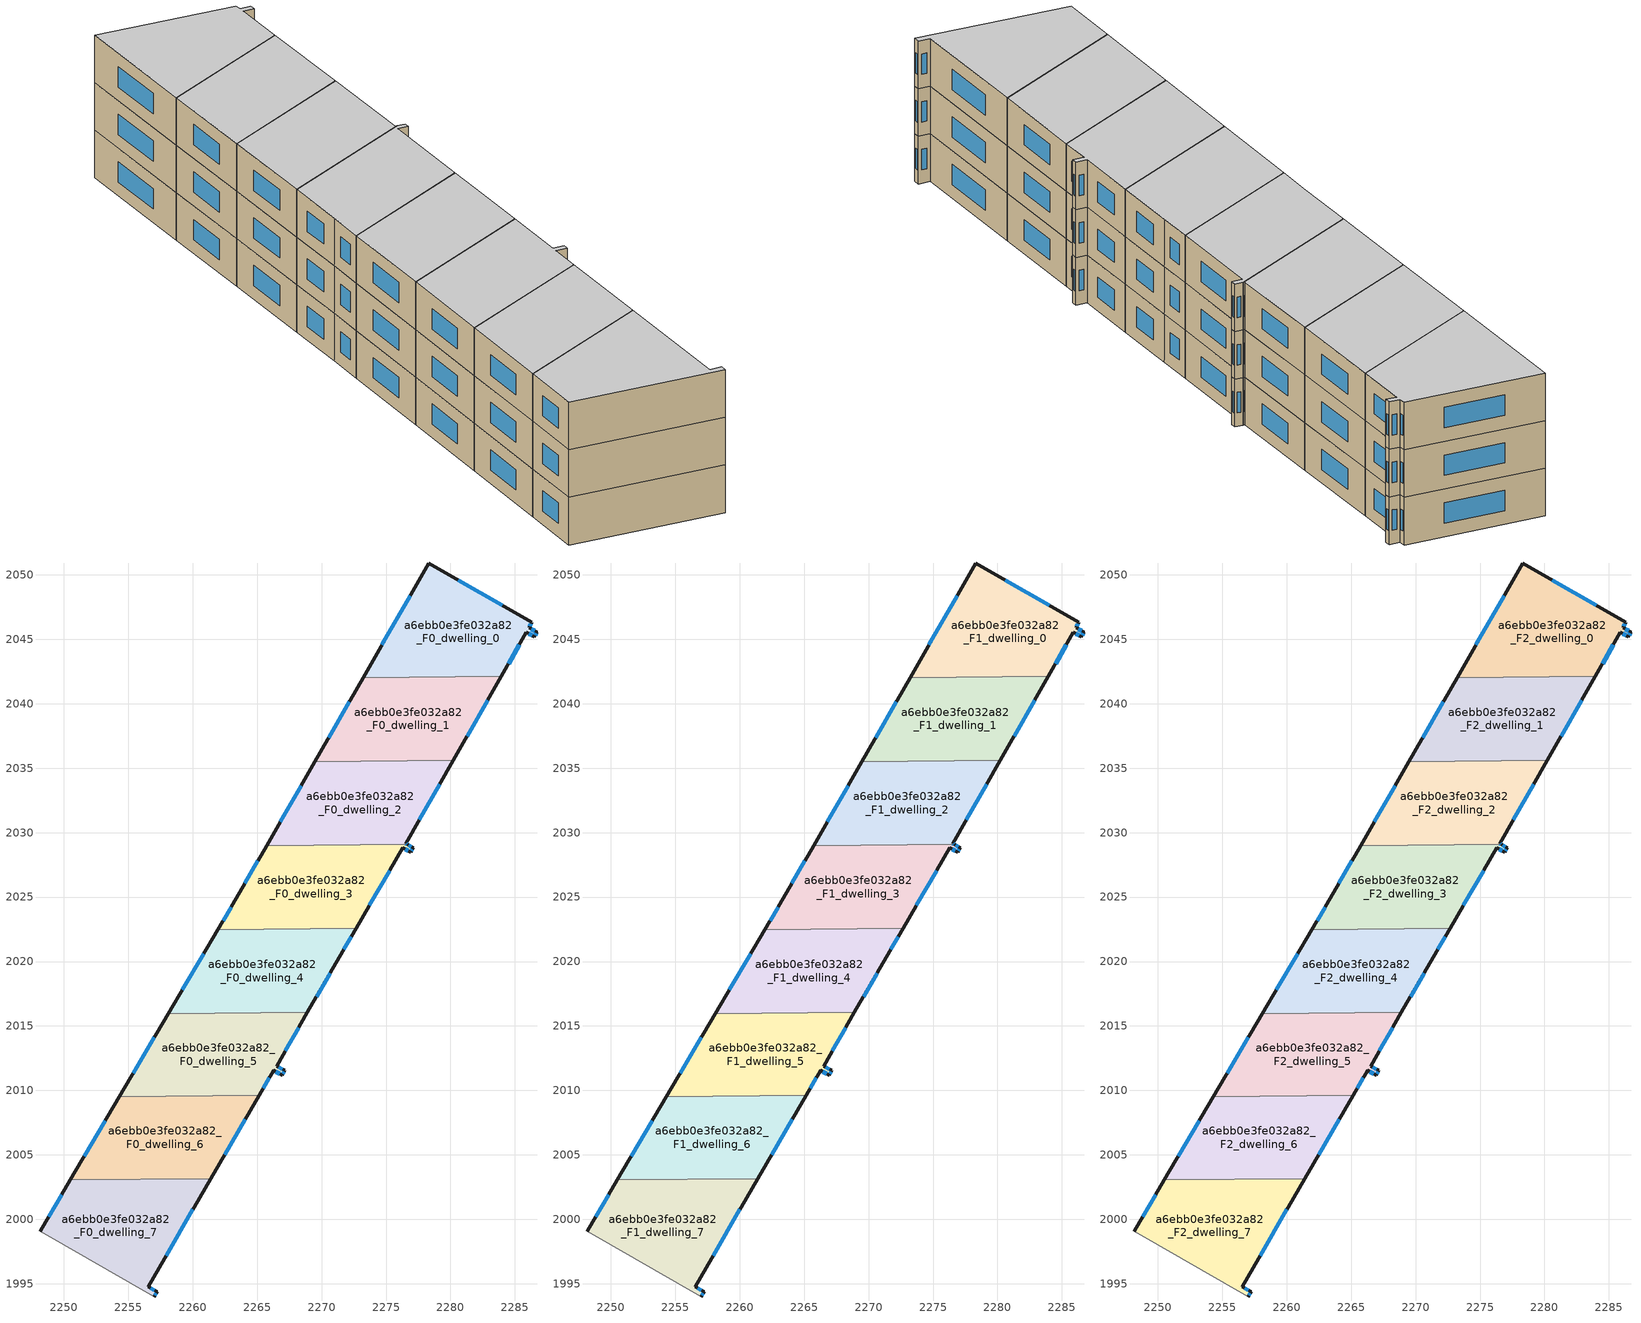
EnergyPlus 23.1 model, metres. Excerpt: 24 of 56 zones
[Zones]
a6ebb0e3fe032a82_F0_dwelling_0
 floor ground (EU_floor_Construction): 2286.3,2046.32 2286.11,2045.9 2286.72,2045.56 2286.51,2045.21 2285.9,2045.55 2283.95,2042.14 2273.22,2042.04 2278.32,2050.91 z0
 wall outside (EU_wall_Construction): 2283.95,2042.14 2285.9,2045.55 2286.51,2045.21 2286.72,2045.56 2286.11,2045.9 2286.3,2046.32 2278.32,2050.91 2273.22,2042.04 z0:3
 wall to a6ebb0e3fe032a82_F0_dwelling_1 (EU_wall_Construction): 2273.22,2042.03 2283.95,2042.14 z0:3
 window (EU_Window_Construction): 2286.54,2045.66 2286.28,2045.8 / 2286.57,2045.31 2286.66,2045.46 / 2286.07,2045.45 2286.34,2045.31 / 2284.51,2043.12 2285.34,2044.57 / 2276.86,2048.38 2274.68,2044.57 / 2284.02,2047.63 2280.6,2049.6 / 2286.17,2046.02 2286.24,2046.2 z0.86:2.14
a6ebb0e3fe032a82_F0_dwelling_1
 floor ground (EU_floor_Construction): 2283.95,2042.14 2280.22,2035.61 2269.47,2035.5 2273.22,2042.04 z0
 wall outside (EU_wall_Construction): 2273.22,2042.04 2269.47,2035.5 / 2280.22,2035.61 2283.95,2042.14 z0:3
 wall to a6ebb0e3fe032a82_F0_dwelling_2 (EU_wall_Construction): 2269.47,2035.5 2280.22,2035.61 z0:3
 window (EU_Window_Construction): 2272.15,2040.17 2270.54,2037.37 / 2281.29,2037.48 2282.89,2040.28 z0.86:2.14
a6ebb0e3fe032a82_F0_dwelling_2
 floor ground (EU_floor_Construction): 2280.22,2035.61 2276.54,2029.15 2276.63,2029.09 2265.72,2028.99 2269.47,2035.5 z0
 wall outside (EU_wall_Construction): 2276.63,2029.09 2276.54,2029.15 2280.22,2035.61 / 2269.47,2035.5 2265.72,2028.99 z0:3
 wall to a6ebb0e3fe032a82_F0_dwelling_3 (EU_wall_Construction): 2265.72,2028.99 2276.63,2029.09 z0:3
 window (EU_Window_Construction): 2276.61,2029.11 2276.57,2029.14 / 2268.4,2033.64 2266.79,2030.85 / 2277.59,2031 2279.17,2033.77 z0.86:2.14
a6ebb0e3fe032a82_F0_dwelling_3
 floor ground (EU_floor_Construction): 2277.1,2028.82 2276.91,2028.49 2276.31,2028.82 2272.67,2022.57 2261.94,2022.47 2263.38,2024.91 2265.72,2028.99 2276.63,2029.09 z0
 wall outside (EU_wall_Construction): 2272.67,2022.57 2276.31,2028.82 2276.91,2028.49 2277.1,2028.82 2276.63,2029.09 / 2265.72,2028.99 2263.38,2024.91 2261.94,2022.47 z0:3
 wall to a6ebb0e3fe032a82_F0_dwelling_4 (EU_wall_Construction): 2261.94,2022.47 2272.67,2022.57 z0:3
 window (EU_Window_Construction): 2276.96,2028.58 2277.04,2028.72 / 2276.48,2028.72 2276.74,2028.58 / 2273.71,2024.36 2275.27,2027.03 / 2262.97,2024.21 2262.35,2023.16 / 2265.05,2027.82 2264.05,2026.07 / 2276.97,2028.9 2276.77,2029.02 z0.86:2.14
a6ebb0e3fe032a82_F0_dwelling_4
 floor ground (EU_floor_Construction): 2272.67,2022.57 2271.36,2020.32 2268.9,2016.05 2258.09,2015.95 2261.94,2022.47 z0
 wall outside (EU_wall_Construction): 2261.94,2022.47 2258.09,2015.95 / 2268.9,2016.05 2271.36,2020.32 2272.67,2022.57 z0:3
 wall to a6ebb0e3fe032a82_F0_dwelling_5 (EU_wall_Construction): 2258.09,2015.95 2268.9,2016.05 z0:3
 window (EU_Window_Construction): 2260.84,2020.6 2259.19,2017.81 / 2271.73,2020.96 2272.3,2021.93 / 2269.6,2017.27 2270.66,2019.1 z0.86:2.14
a6ebb0e3fe032a82_F0_dwelling_5
 floor ground (EU_floor_Construction): 2268.9,2016.05 2266.5,2011.89 2267.15,2011.54 2266.93,2011.17 2266.27,2011.55 2265.14,2009.61 2254.29,2009.5 2258.09,2015.95 z0
 wall outside (EU_wall_Construction): 2265.14,2009.61 2266.27,2011.55 2266.93,2011.17 2267.15,2011.54 2266.5,2011.89 2268.9,2016.05 / 2258.09,2015.95 2254.29,2009.5 z0:3
 wall to a6ebb0e3fe032a82_F0_dwelling_6 (EU_wall_Construction): 2254.29,2009.5 2265.14,2009.61 z0:3
 window (EU_Window_Construction): 2266.46,2011.44 2266.74,2011.28 / 2265.46,2010.16 2265.94,2010.99 / 2257.01,2014.1 2255.38,2011.34 / 2267.18,2013.08 2268.21,2014.86 / 2266.96,2011.64 2266.68,2011.79 / 2266.99,2011.28 2267.08,2011.44 z0.86:2.14
a6ebb0e3fe032a82_F0_dwelling_6
 floor ground (EU_floor_Construction): 2265.14,2009.61 2261.4,2003.16 2250.49,2003.05 2254.29,2009.5 z0
 wall outside (EU_wall_Construction): 2261.4,2003.16 2265.14,2009.61 / 2254.29,2009.5 2250.49,2003.05 z0:3
 wall to a6ebb0e3fe032a82_F0_dwelling_7 (EU_wall_Construction): 2250.49,2003.05 2261.4,2003.16 z0:3
 window (EU_Window_Construction): 2262.47,2005 2264.07,2007.76 / 2253.2,2007.65 2251.57,2004.89 z0.86:2.14
a6ebb0e3fe032a82_F0_dwelling_7
 floor ground (EU_floor_Construction): 2261.4,2003.16 2256.53,1994.75 2257.23,1994.38 2256.99,1993.98 2248.14,1999.07 2250.49,2003.05 z0
 wall outside (EU_wall_Construction): 2250.49,2003.05 2248.14,1999.07 / 2256.99,1993.98 2257.23,1994.38 2256.53,1994.75 2261.4,2003.16 z0:3
 wall adiabatic (EU_wall_Construction): 2248.14,1999.07 2256.99,1993.98 z0:3
 window (EU_Window_Construction): 2249.82,2001.91 2248.81,2000.21 / 2257.92,1997.15 2260.01,2000.75 / 2257.03,1994.48 2256.73,1994.64 / 2257.06,1994.09 2257.16,1994.27 z0.86:2.14
a6ebb0e3fe032a82_F1_dwelling_0
 floor to a6ebb0e3fe032a82_F0_dwelling_0 (EU_floor_Construction): 2286.3,2046.32 2286.11,2045.9 2286.71,2045.56 2286.51,2045.21 2285.9,2045.55 2283.95,2042.14 2273.22,2042.04 2278.32,2050.91 z3
 wall outside (EU_wall_Construction): 2283.95,2042.14 2285.9,2045.55 2286.51,2045.21 2286.72,2045.56 2286.11,2045.9 2286.3,2046.32 2278.32,2050.91 2273.22,2042.04 z3:6
 wall to a6ebb0e3fe032a82_F1_dwelling_1 (EU_wall_Construction): 2273.22,2042.03 2283.95,2042.14 z3:6
 window (EU_Window_Construction): 2286.54,2045.66 2286.28,2045.8 / 2286.57,2045.31 2286.66,2045.46 / 2286.07,2045.45 2286.34,2045.31 / 2284.51,2043.12 2285.34,2044.57 / 2276.86,2048.38 2274.68,2044.57 / 2284.02,2047.63 2280.6,2049.6 / 2286.17,2046.02 2286.24,2046.2 z3.86:5.14
a6ebb0e3fe032a82_F1_dwelling_1
 floor to a6ebb0e3fe032a82_F0_dwelling_1 (EU_floor_Construction): 2283.95,2042.14 2280.22,2035.61 2269.47,2035.5 2273.22,2042.04 z3
 wall outside (EU_wall_Construction): 2273.22,2042.04 2269.47,2035.5 / 2280.22,2035.61 2283.95,2042.14 z3:6
 wall to a6ebb0e3fe032a82_F1_dwelling_2 (EU_wall_Construction): 2269.47,2035.5 2280.22,2035.61 z3:6
 window (EU_Window_Construction): 2272.15,2040.17 2270.54,2037.37 / 2281.29,2037.48 2282.89,2040.28 z3.86:5.14
a6ebb0e3fe032a82_F1_dwelling_2
 floor to a6ebb0e3fe032a82_F0_dwelling_2 (EU_floor_Construction): 2280.22,2035.61 2276.54,2029.15 2276.63,2029.09 2265.72,2028.99 2269.47,2035.5 z3
 wall outside (EU_wall_Construction): 2276.63,2029.09 2276.54,2029.15 2280.22,2035.61 / 2269.47,2035.5 2265.72,2028.99 z3:6
 wall to a6ebb0e3fe032a82_F1_dwelling_3 (EU_wall_Construction): 2265.72,2028.99 2276.63,2029.09 z3:6
 window (EU_Window_Construction): 2276.61,2029.11 2276.57,2029.14 / 2268.4,2033.64 2266.79,2030.85 / 2277.59,2031 2279.17,2033.77 z3.86:5.14
a6ebb0e3fe032a82_F1_dwelling_3
 floor to a6ebb0e3fe032a82_F0_dwelling_3 (EU_floor_Construction): 2277.1,2028.82 2276.91,2028.49 2276.31,2028.82 2272.67,2022.57 2261.94,2022.47 2263.38,2024.91 2265.72,2028.99 2276.63,2029.09 z3
 wall outside (EU_wall_Construction): 2272.67,2022.57 2276.31,2028.82 2276.91,2028.49 2277.1,2028.82 2276.63,2029.09 / 2265.72,2028.99 2263.38,2024.91 2261.94,2022.47 z3:6
 wall to a6ebb0e3fe032a82_F1_dwelling_4 (EU_wall_Construction): 2261.94,2022.47 2272.67,2022.57 z3:6
 window (EU_Window_Construction): 2276.96,2028.58 2277.04,2028.72 / 2276.48,2028.72 2276.74,2028.58 / 2273.71,2024.36 2275.27,2027.03 / 2262.97,2024.21 2262.35,2023.16 / 2265.05,2027.82 2264.05,2026.07 / 2276.97,2028.9 2276.77,2029.02 z3.86:5.14
a6ebb0e3fe032a82_F1_dwelling_4
 floor to a6ebb0e3fe032a82_F0_dwelling_4 (EU_floor_Construction): 2272.67,2022.57 2271.36,2020.32 2268.9,2016.05 2258.09,2015.95 2261.94,2022.47 z3
 wall outside (EU_wall_Construction): 2261.94,2022.47 2258.09,2015.95 / 2268.9,2016.05 2271.36,2020.32 2272.67,2022.57 z3:6
 wall to a6ebb0e3fe032a82_F1_dwelling_5 (EU_wall_Construction): 2258.09,2015.95 2268.9,2016.05 z3:6
 window (EU_Window_Construction): 2260.84,2020.6 2259.19,2017.81 / 2271.73,2020.96 2272.3,2021.93 / 2269.6,2017.27 2270.66,2019.1 z3.86:5.14
a6ebb0e3fe032a82_F1_dwelling_5
 floor to a6ebb0e3fe032a82_F0_dwelling_5 (EU_floor_Construction): 2268.9,2016.05 2266.5,2011.89 2267.15,2011.54 2266.93,2011.17 2266.27,2011.55 2265.14,2009.61 2254.29,2009.5 2258.09,2015.95 z3
 wall outside (EU_wall_Construction): 2265.14,2009.61 2266.27,2011.55 2266.93,2011.17 2267.15,2011.54 2266.5,2011.89 2268.9,2016.05 / 2258.09,2015.95 2254.29,2009.5 z3:6
 wall to a6ebb0e3fe032a82_F1_dwelling_6 (EU_wall_Construction): 2254.29,2009.5 2265.14,2009.61 z3:6
 window (EU_Window_Construction): 2266.46,2011.44 2266.74,2011.28 / 2265.46,2010.16 2265.94,2010.99 / 2257.01,2014.1 2255.38,2011.34 / 2267.18,2013.08 2268.21,2014.86 / 2266.96,2011.64 2266.68,2011.79 / 2266.99,2011.28 2267.08,2011.44 z3.86:5.14
a6ebb0e3fe032a82_F1_dwelling_6
 floor to a6ebb0e3fe032a82_F0_dwelling_6 (EU_floor_Construction): 2265.14,2009.61 2261.4,2003.16 2250.49,2003.05 2254.29,2009.5 z3
 wall outside (EU_wall_Construction): 2261.4,2003.16 2265.14,2009.61 / 2254.29,2009.5 2250.49,2003.05 z3:6
 wall to a6ebb0e3fe032a82_F1_dwelling_7 (EU_wall_Construction): 2250.49,2003.05 2261.4,2003.16 z3:6
 window (EU_Window_Construction): 2262.47,2005 2264.07,2007.76 / 2253.2,2007.65 2251.57,2004.89 z3.86:5.14
a6ebb0e3fe032a82_F1_dwelling_7
 floor to a6ebb0e3fe032a82_F0_dwelling_7 (EU_floor_Construction): 2261.4,2003.16 2256.53,1994.75 2257.23,1994.38 2256.99,1993.98 2248.14,1999.07 2250.49,2003.05 z3
 wall outside (EU_wall_Construction): 2250.49,2003.05 2248.14,1999.07 / 2256.99,1993.98 2257.23,1994.38 2256.53,1994.75 2261.4,2003.16 z3:6
 wall adiabatic (EU_wall_Construction): 2248.14,1999.07 2256.99,1993.98 z3:6
 window (EU_Window_Construction): 2249.82,2001.91 2248.81,2000.21 / 2257.92,1997.15 2260.01,2000.75 / 2257.03,1994.48 2256.73,1994.64 / 2257.06,1994.09 2257.16,1994.27 z3.86:5.14
a6ebb0e3fe032a82_F2_dwelling_0
 floor to a6ebb0e3fe032a82_F1_dwelling_0 (EU_floor_Construction): 2286.3,2046.32 2286.11,2045.9 2286.71,2045.56 2286.51,2045.21 2285.9,2045.55 2283.95,2042.14 2273.22,2042.04 2278.32,2050.91 z6
 wall outside (EU_wall_Construction): 2283.95,2042.14 2285.9,2045.55 2286.51,2045.21 2286.72,2045.56 2286.11,2045.9 2286.3,2046.32 2278.32,2050.91 2273.22,2042.04 z6:9
 wall to a6ebb0e3fe032a82_F2_dwelling_1 (EU_wall_Construction): 2273.22,2042.03 2283.95,2042.14 z6:9
 window (EU_Window_Construction): 2286.54,2045.66 2286.28,2045.8 / 2286.57,2045.31 2286.66,2045.46 / 2286.07,2045.45 2286.34,2045.31 / 2284.51,2043.12 2285.34,2044.57 / 2276.86,2048.38 2274.68,2044.57 / 2284.02,2047.63 2280.6,2049.6 / 2286.17,2046.02 2286.24,2046.2 z6.86:8.14
 ceiling to a6ebb0e3fe032a82_F3_dwelling_0 (EU_floor_Construction): 2283.95,2042.14 2285.9,2045.55 2286.51,2045.21 2286.71,2045.56 2286.11,2045.9 2286.3,2046.32 2278.32,2050.91 2273.22,2042.04 z9
a6ebb0e3fe032a82_F2_dwelling_1
 floor to a6ebb0e3fe032a82_F1_dwelling_1 (EU_floor_Construction): 2283.95,2042.14 2280.22,2035.61 2269.47,2035.5 2273.22,2042.04 z6
 wall outside (EU_wall_Construction): 2273.22,2042.04 2269.47,2035.5 / 2280.22,2035.61 2283.95,2042.14 z6:9
 wall to a6ebb0e3fe032a82_F2_dwelling_2 (EU_wall_Construction): 2269.47,2035.5 2280.22,2035.61 z6:9
 window (EU_Window_Construction): 2272.15,2040.17 2270.54,2037.37 / 2281.29,2037.48 2282.89,2040.28 z6.86:8.14
 ceiling to a6ebb0e3fe032a82_F3_dwelling_1 (EU_floor_Construction): 2280.22,2035.61 2283.95,2042.14 2273.22,2042.04 2269.47,2035.5 z9
a6ebb0e3fe032a82_F2_dwelling_2
 floor to a6ebb0e3fe032a82_F1_dwelling_2 (EU_floor_Construction): 2280.22,2035.61 2276.54,2029.15 2276.63,2029.09 2265.72,2028.99 2269.47,2035.5 z6
 wall outside (EU_wall_Construction): 2276.63,2029.09 2276.54,2029.15 2280.22,2035.61 / 2269.47,2035.5 2265.72,2028.99 z6:9
 wall to a6ebb0e3fe032a82_F2_dwelling_3 (EU_wall_Construction): 2265.72,2028.99 2276.63,2029.09 z6:9
 window (EU_Window_Construction): 2276.61,2029.11 2276.57,2029.14 / 2268.4,2033.64 2266.79,2030.85 / 2277.59,2031 2279.17,2033.77 z6.86:8.14
 ceiling to a6ebb0e3fe032a82_F3_dwelling_2 (EU_floor_Construction): 2276.63,2029.09 2276.54,2029.15 2280.22,2035.61 2269.47,2035.5 2265.72,2028.99 z9
a6ebb0e3fe032a82_F2_dwelling_3
 floor to a6ebb0e3fe032a82_F1_dwelling_3 (EU_floor_Construction): 2277.1,2028.82 2276.91,2028.49 2276.31,2028.82 2272.67,2022.57 2261.94,2022.47 2263.38,2024.91 2265.72,2028.99 2276.63,2029.09 z6
 wall outside (EU_wall_Construction): 2272.67,2022.57 2276.31,2028.82 2276.91,2028.49 2277.1,2028.82 2276.63,2029.09 / 2265.72,2028.99 2263.38,2024.91 2261.94,2022.47 z6:9
 wall to a6ebb0e3fe032a82_F2_dwelling_4 (EU_wall_Construction): 2261.94,2022.47 2272.67,2022.57 z6:9
 window (EU_Window_Construction): 2276.96,2028.58 2277.04,2028.72 / 2276.48,2028.72 2276.74,2028.58 / 2273.71,2024.36 2275.27,2027.03 / 2262.97,2024.21 2262.35,2023.16 / 2265.05,2027.82 2264.05,2026.07 / 2276.97,2028.9 2276.77,2029.02 z6.86:8.14
 ceiling to a6ebb0e3fe032a82_F3_dwelling_3 (EU_floor_Construction): 2272.67,2022.57 2276.31,2028.82 2276.91,2028.49 2277.1,2028.82 2276.63,2029.09 2265.72,2028.99 2263.38,2024.91 2261.94,2022.47 z9
a6ebb0e3fe032a82_F2_dwelling_4
 floor to a6ebb0e3fe032a82_F1_dwelling_4 (EU_floor_Construction): 2272.67,2022.57 2271.36,2020.32 2268.9,2016.05 2258.09,2015.95 2261.94,2022.47 z6
 wall outside (EU_wall_Construction): 2261.94,2022.47 2258.09,2015.95 / 2268.9,2016.05 2271.36,2020.32 2272.67,2022.57 z6:9
 wall to a6ebb0e3fe032a82_F2_dwelling_5 (EU_wall_Construction): 2258.09,2015.95 2268.9,2016.05 z6:9
 window (EU_Window_Construction): 2260.84,2020.6 2259.19,2017.81 / 2271.73,2020.96 2272.3,2021.93 / 2269.6,2017.27 2270.66,2019.1 z6.86:8.14
 ceiling to a6ebb0e3fe032a82_F3_dwelling_4 (EU_floor_Construction): 2268.9,2016.05 2271.36,2020.32 2272.67,2022.57 2261.94,2022.47 2258.09,2015.95 z9
a6ebb0e3fe032a82_F2_dwelling_5
 floor to a6ebb0e3fe032a82_F1_dwelling_5 (EU_floor_Construction): 2268.9,2016.05 2266.5,2011.89 2267.15,2011.54 2266.93,2011.17 2266.27,2011.55 2265.14,2009.61 2254.29,2009.5 2258.09,2015.95 z6
 wall outside (EU_wall_Construction): 2265.14,2009.61 2266.27,2011.55 2266.93,2011.17 2267.15,2011.54 2266.5,2011.89 2268.9,2016.05 / 2258.09,2015.95 2254.29,2009.5 z6:9
 wall to a6ebb0e3fe032a82_F2_dwelling_6 (EU_wall_Construction): 2254.29,2009.5 2265.14,2009.61 z6:9
 window (EU_Window_Construction): 2266.46,2011.44 2266.74,2011.28 / 2265.46,2010.16 2265.94,2010.99 / 2257.01,2014.1 2255.38,2011.34 / 2267.18,2013.08 2268.21,2014.86 / 2266.96,2011.64 2266.68,2011.79 / 2266.99,2011.28 2267.08,2011.44 z6.86:8.14
 ceiling to a6ebb0e3fe032a82_F3_dwelling_5 (EU_floor_Construction): 2266.93,2011.17 2267.15,2011.54 2266.5,2011.89 2268.9,2016.05 2258.09,2015.95 2254.29,2009.5 2265.14,2009.61 2266.27,2011.55 z9
a6ebb0e3fe032a82_F2_dwelling_6
 floor to a6ebb0e3fe032a82_F1_dwelling_6 (EU_floor_Construction): 2265.14,2009.61 2261.4,2003.16 2250.49,2003.05 2254.29,2009.5 z6
 wall outside (EU_wall_Construction): 2261.4,2003.16 2265.14,2009.61 / 2254.29,2009.5 2250.49,2003.05 z6:9
 wall to a6ebb0e3fe032a82_F2_dwelling_7 (EU_wall_Construction): 2250.49,2003.05 2261.4,2003.16 z6:9
 window (EU_Window_Construction): 2262.47,2005 2264.07,2007.76 / 2253.2,2007.65 2251.57,2004.89 z6.86:8.14
 ceiling to a6ebb0e3fe032a82_F3_dwelling_6 (EU_floor_Construction): 2261.4,2003.16 2265.14,2009.61 2254.29,2009.5 2250.49,2003.05 z9
a6ebb0e3fe032a82_F2_dwelling_7
 floor to a6ebb0e3fe032a82_F1_dwelling_7 (EU_floor_Construction): 2261.4,2003.16 2256.53,1994.75 2257.23,1994.38 2256.99,1993.98 2248.14,1999.07 2250.49,2003.05 z6
 wall outside (EU_wall_Construction): 2250.49,2003.05 2248.14,1999.07 / 2256.99,1993.98 2257.23,1994.38 2256.53,1994.75 2261.4,2003.16 z6:9
 wall adiabatic (EU_wall_Construction): 2248.14,1999.07 2256.99,1993.98 z6:9
 window (EU_Window_Construction): 2249.82,2001.91 2248.81,2000.21 / 2257.92,1997.15 2260.01,2000.75 / 2257.03,1994.48 2256.73,1994.64 / 2257.06,1994.09 2257.16,1994.27 z6.86:8.14
 ceiling to a6ebb0e3fe032a82_F3_dwelling_7 (EU_floor_Construction): 2257.23,1994.38 2256.53,1994.75 2261.4,2003.16 2250.49,2003.05 2248.14,1999.07 2256.99,1993.98 z9
[Building]
EU S2 Campaign: North Axis=0; Terrain=City; Solar Distribution=FullExterior
[Site:Location]
Helsinki-Vantaa.AP: Latitude=60.317; Longitude=24.963; Time Zone=2; Elevation=54.6
[SizingPeriod:WeatherFileDays]
AnnualSizingPeriod: Begin Month=1; Begin Day of Month=1; End Month=12; End Day of Month=31; Day of Week for Start Day=Monday; Use Weather File Daylight Saving Period=No; Use Weather File Rain and Snow Indicators=No
[MATERIAL]
EU_InternalMass_Material: Roughness=MediumRough; Thickness=0.1; Conductivity=1; Density=1800; Specific Heat=900; Thermal Absorptance=0.9; Solar Absorptance=0.7; Visible Absorptance=0.7
[MATERIAL:NOMASS] Roughness=MediumRough; Thermal Absorptance=0.9; Solar Absorptance=0.7; Visible Absorptance=0.7
Name | Thermal Resistance
EU_wall_NoMass | 1.10183
EU_floor_NoMass | 1.70606
[WINDOWMATERIAL:SIMPLEGLAZINGSYSTEM]
EU_Window_SimpleGlazing: UFactor=3.11035; Solar Heat Gain Coefficient=0.8; Visible Transmittance=0.8
[CONSTRUCTION]
EU_wall_Construction: EU_wall_NoMass
EU_floor_Construction: EU_floor_NoMass
EU_Window_Construction: EU_Window_SimpleGlazing
EU_InternalMass_Construction: EU_InternalMass_Material
[ZONE] Type=1; Multiplier=1; Ceiling Height=autocalculate; Floor Area=autocalculate; Part of Total Floor Area=Yes
Name | Volume
a6ebb0e3fe032a82_F0_dwelling_0 | 209.338
a6ebb0e3fe032a82_F1_dwelling_0; a6ebb0e3fe032a82_F2_dwelling_0 | 209.34
a6ebb0e3fe032a82_F0_dwelling_1; a6ebb0e3fe032a82_F1_dwelling_1; a6ebb0e3fe032a82_F2_dwelling_1 | 209.347
a6ebb0e3fe032a82_F0_dwelling_2 | 209.349
a6ebb0e3fe032a82_F1_dwelling_2; a6ebb0e3fe032a82_F2_dwelling_2 | 209.35
a6ebb0e3fe032a82_F0_dwelling_3 | 209.362
a6ebb0e3fe032a82_F1_dwelling_3; a6ebb0e3fe032a82_F2_dwelling_3 | 209.364
a6ebb0e3fe032a82_F0_dwelling_4; a6ebb0e3fe032a82_F1_dwelling_4; a6ebb0e3fe032a82_F2_dwelling_4 | 209.339
a6ebb0e3fe032a82_F0_dwelling_5 | 209.372
a6ebb0e3fe032a82_F1_dwelling_5; a6ebb0e3fe032a82_F2_dwelling_5 | 209.369
a6ebb0e3fe032a82_F0_dwelling_6 | 209.342
a6ebb0e3fe032a82_F1_dwelling_6; a6ebb0e3fe032a82_F2_dwelling_6 | 209.344
a6ebb0e3fe032a82_F0_dwelling_7 | 209.353
a6ebb0e3fe032a82_F1_dwelling_7; a6ebb0e3fe032a82_F2_dwelling_7 | 209.352
[INTERNALMASS] Construction=EU_InternalMass_Construction
Name | Zone or ZoneList | Surface Area
a6ebb0e3fe032a82_F0_dwelling_0_EU_InternalMass | a6ebb0e3fe032a82_F0_dwelling_0 | 69.7798
a6ebb0e3fe032a82_F0_dwelling_1_EU_InternalMass | a6ebb0e3fe032a82_F0_dwelling_1 | 69.7823
a6ebb0e3fe032a82_F0_dwelling_2_EU_InternalMass | a6ebb0e3fe032a82_F0_dwelling_2 | 69.7834
a6ebb0e3fe032a82_F0_dwelling_3_EU_InternalMass | a6ebb0e3fe032a82_F0_dwelling_3 | 69.7878
a6ebb0e3fe032a82_F0_dwelling_4_EU_InternalMass | a6ebb0e3fe032a82_F0_dwelling_4 | 69.7798
a6ebb0e3fe032a82_F0_dwelling_5_EU_InternalMass | a6ebb0e3fe032a82_F0_dwelling_5 | 69.7901
a6ebb0e3fe032a82_F0_dwelling_6_EU_InternalMass | a6ebb0e3fe032a82_F0_dwelling_6 | 69.781
a6ebb0e3fe032a82_F0_dwelling_7_EU_InternalMass | a6ebb0e3fe032a82_F0_dwelling_7 | 69.7842
a6ebb0e3fe032a82_F1_dwelling_0_EU_InternalMass | a6ebb0e3fe032a82_F1_dwelling_0 | 69.7798
a6ebb0e3fe032a82_F1_dwelling_1_EU_InternalMass | a6ebb0e3fe032a82_F1_dwelling_1 | 69.7823
a6ebb0e3fe032a82_F1_dwelling_2_EU_InternalMass | a6ebb0e3fe032a82_F1_dwelling_2 | 69.7834
a6ebb0e3fe032a82_F1_dwelling_3_EU_InternalMass | a6ebb0e3fe032a82_F1_dwelling_3 | 69.7878
a6ebb0e3fe032a82_F1_dwelling_4_EU_InternalMass | a6ebb0e3fe032a82_F1_dwelling_4 | 69.7798
a6ebb0e3fe032a82_F1_dwelling_5_EU_InternalMass | a6ebb0e3fe032a82_F1_dwelling_5 | 69.7901
a6ebb0e3fe032a82_F1_dwelling_6_EU_InternalMass | a6ebb0e3fe032a82_F1_dwelling_6 | 69.781
a6ebb0e3fe032a82_F1_dwelling_7_EU_InternalMass | a6ebb0e3fe032a82_F1_dwelling_7 | 69.7842
a6ebb0e3fe032a82_F2_dwelling_0_EU_InternalMass | a6ebb0e3fe032a82_F2_dwelling_0 | 69.7798
a6ebb0e3fe032a82_F2_dwelling_1_EU_InternalMass | a6ebb0e3fe032a82_F2_dwelling_1 | 69.7823
a6ebb0e3fe032a82_F2_dwelling_2_EU_InternalMass | a6ebb0e3fe032a82_F2_dwelling_2 | 69.7834
a6ebb0e3fe032a82_F2_dwelling_3_EU_InternalMass | a6ebb0e3fe032a82_F2_dwelling_3 | 69.7878
a6ebb0e3fe032a82_F2_dwelling_4_EU_InternalMass | a6ebb0e3fe032a82_F2_dwelling_4 | 69.7798
a6ebb0e3fe032a82_F2_dwelling_5_EU_InternalMass | a6ebb0e3fe032a82_F2_dwelling_5 | 69.7901
a6ebb0e3fe032a82_F2_dwelling_6_EU_InternalMass | a6ebb0e3fe032a82_F2_dwelling_6 | 69.781
a6ebb0e3fe032a82_F2_dwelling_7_EU_InternalMass | a6ebb0e3fe032a82_F2_dwelling_7 | 69.7842
[OTHEREQUIPMENT] Fuel Type=Electricity; Design Level Calculation Method=Watts/Area; Power per Zone Floor Area=1; Fraction Latent=0; Fraction Radiant=0; Fraction Lost=0; Carbon Dioxide Generation Rate=0; EndUse Subcategory=EU_Step8_InternalGains
Name | Zone or ZoneList or Space or SpaceList | Schedule
EU_Step8_InternalGain_a6ebb0e3fe032a82_F0_dwelling_0_f000 | a6ebb0e3fe032a82_F0_dwelling_0 | EU_Step8_GainSchedule_a6ebb0e3fe032a82_F0_dwelling_0_f000
EU_Step8_InternalGain_a6ebb0e3fe032a82_F0_dwelling_1_f000 | a6ebb0e3fe032a82_F0_dwelling_1 | EU_Step8_GainSchedule_a6ebb0e3fe032a82_F0_dwelling_1_f000
EU_Step8_InternalGain_a6ebb0e3fe032a82_F0_dwelling_2_f000 | a6ebb0e3fe032a82_F0_dwelling_2 | EU_Step8_GainSchedule_a6ebb0e3fe032a82_F0_dwelling_2_f000
EU_Step8_InternalGain_a6ebb0e3fe032a82_F0_dwelling_3_f000 | a6ebb0e3fe032a82_F0_dwelling_3 | EU_Step8_GainSchedule_a6ebb0e3fe032a82_F0_dwelling_3_f000
EU_Step8_InternalGain_a6ebb0e3fe032a82_F0_dwelling_4_f000 | a6ebb0e3fe032a82_F0_dwelling_4 | EU_Step8_GainSchedule_a6ebb0e3fe032a82_F0_dwelling_4_f000
EU_Step8_InternalGain_a6ebb0e3fe032a82_F0_dwelling_5_f000 | a6ebb0e3fe032a82_F0_dwelling_5 | EU_Step8_GainSchedule_a6ebb0e3fe032a82_F0_dwelling_5_f000
EU_Step8_InternalGain_a6ebb0e3fe032a82_F0_dwelling_6_f000 | a6ebb0e3fe032a82_F0_dwelling_6 | EU_Step8_GainSchedule_a6ebb0e3fe032a82_F0_dwelling_6_f000
EU_Step8_InternalGain_a6ebb0e3fe032a82_F0_dwelling_7_f000 | a6ebb0e3fe032a82_F0_dwelling_7 | EU_Step8_GainSchedule_a6ebb0e3fe032a82_F0_dwelling_7_f000
EU_Step8_InternalGain_a6ebb0e3fe032a82_F1_dwelling_0_f000 | a6ebb0e3fe032a82_F1_dwelling_0 | EU_Step8_GainSchedule_a6ebb0e3fe032a82_F1_dwelling_0_f000
EU_Step8_InternalGain_a6ebb0e3fe032a82_F1_dwelling_1_f000 | a6ebb0e3fe032a82_F1_dwelling_1 | EU_Step8_GainSchedule_a6ebb0e3fe032a82_F1_dwelling_1_f000
EU_Step8_InternalGain_a6ebb0e3fe032a82_F1_dwelling_2_f000 | a6ebb0e3fe032a82_F1_dwelling_2 | EU_Step8_GainSchedule_a6ebb0e3fe032a82_F1_dwelling_2_f000
EU_Step8_InternalGain_a6ebb0e3fe032a82_F1_dwelling_3_f000 | a6ebb0e3fe032a82_F1_dwelling_3 | EU_Step8_GainSchedule_a6ebb0e3fe032a82_F1_dwelling_3_f000
EU_Step8_InternalGain_a6ebb0e3fe032a82_F1_dwelling_4_f000 | a6ebb0e3fe032a82_F1_dwelling_4 | EU_Step8_GainSchedule_a6ebb0e3fe032a82_F1_dwelling_4_f000
EU_Step8_InternalGain_a6ebb0e3fe032a82_F1_dwelling_5_f000 | a6ebb0e3fe032a82_F1_dwelling_5 | EU_Step8_GainSchedule_a6ebb0e3fe032a82_F1_dwelling_5_f000
EU_Step8_InternalGain_a6ebb0e3fe032a82_F1_dwelling_6_f000 | a6ebb0e3fe032a82_F1_dwelling_6 | EU_Step8_GainSchedule_a6ebb0e3fe032a82_F1_dwelling_6_f000
EU_Step8_InternalGain_a6ebb0e3fe032a82_F1_dwelling_7_f000 | a6ebb0e3fe032a82_F1_dwelling_7 | EU_Step8_GainSchedule_a6ebb0e3fe032a82_F1_dwelling_7_f000
EU_Step8_InternalGain_a6ebb0e3fe032a82_F2_dwelling_0_f000 | a6ebb0e3fe032a82_F2_dwelling_0 | EU_Step8_GainSchedule_a6ebb0e3fe032a82_F2_dwelling_0_f000
EU_Step8_InternalGain_a6ebb0e3fe032a82_F2_dwelling_1_f000 | a6ebb0e3fe032a82_F2_dwelling_1 | EU_Step8_GainSchedule_a6ebb0e3fe032a82_F2_dwelling_1_f000
EU_Step8_InternalGain_a6ebb0e3fe032a82_F2_dwelling_2_f000 | a6ebb0e3fe032a82_F2_dwelling_2 | EU_Step8_GainSchedule_a6ebb0e3fe032a82_F2_dwelling_2_f000
EU_Step8_InternalGain_a6ebb0e3fe032a82_F2_dwelling_3_f000 | a6ebb0e3fe032a82_F2_dwelling_3 | EU_Step8_GainSchedule_a6ebb0e3fe032a82_F2_dwelling_3_f000
EU_Step8_InternalGain_a6ebb0e3fe032a82_F2_dwelling_4_f000 | a6ebb0e3fe032a82_F2_dwelling_4 | EU_Step8_GainSchedule_a6ebb0e3fe032a82_F2_dwelling_4_f000
EU_Step8_InternalGain_a6ebb0e3fe032a82_F2_dwelling_5_f000 | a6ebb0e3fe032a82_F2_dwelling_5 | EU_Step8_GainSchedule_a6ebb0e3fe032a82_F2_dwelling_5_f000
EU_Step8_InternalGain_a6ebb0e3fe032a82_F2_dwelling_6_f000 | a6ebb0e3fe032a82_F2_dwelling_6 | EU_Step8_GainSchedule_a6ebb0e3fe032a82_F2_dwelling_6_f000
EU_Step8_InternalGain_a6ebb0e3fe032a82_F2_dwelling_7_f000 | a6ebb0e3fe032a82_F2_dwelling_7 | EU_Step8_GainSchedule_a6ebb0e3fe032a82_F2_dwelling_7_f000
[ZONEVENTILATION:DESIGNFLOWRATE] Schedule=EU_AlwaysOn; Design Flow Rate Calculation Method=AirChanges/Hour; Air Changes per Hour=0.756316; Ventilation Type=Natural; Fan Pressure Rise=0; Fan Total Efficiency=1; Constant Term Coefficient=1; Temperature Term Coefficient=0; Velocity Term Coefficient=0; Velocity Squared Term Coefficient=0; Minimum Indoor Temperature=-100; Maximum Indoor Temperature=100; Delta Temperature=-100; Minimum Outdoor Temperature=-100; Maximum Outdoor Temperature=100; Maximum Wind Speed=40
Name | Zone or ZoneList or Space or SpaceList
EU_ConstantAir_a6ebb0e3fe032a82_F0_dwelling_0 | a6ebb0e3fe032a82_F0_dwelling_0
EU_ConstantAir_a6ebb0e3fe032a82_F0_dwelling_1 | a6ebb0e3fe032a82_F0_dwelling_1
EU_ConstantAir_a6ebb0e3fe032a82_F0_dwelling_2 | a6ebb0e3fe032a82_F0_dwelling_2
EU_ConstantAir_a6ebb0e3fe032a82_F0_dwelling_3 | a6ebb0e3fe032a82_F0_dwelling_3
EU_ConstantAir_a6ebb0e3fe032a82_F0_dwelling_4 | a6ebb0e3fe032a82_F0_dwelling_4
EU_ConstantAir_a6ebb0e3fe032a82_F0_dwelling_5 | a6ebb0e3fe032a82_F0_dwelling_5
EU_ConstantAir_a6ebb0e3fe032a82_F0_dwelling_6 | a6ebb0e3fe032a82_F0_dwelling_6
EU_ConstantAir_a6ebb0e3fe032a82_F0_dwelling_7 | a6ebb0e3fe032a82_F0_dwelling_7
EU_ConstantAir_a6ebb0e3fe032a82_F1_dwelling_0 | a6ebb0e3fe032a82_F1_dwelling_0
EU_ConstantAir_a6ebb0e3fe032a82_F1_dwelling_1 | a6ebb0e3fe032a82_F1_dwelling_1
EU_ConstantAir_a6ebb0e3fe032a82_F1_dwelling_2 | a6ebb0e3fe032a82_F1_dwelling_2
EU_ConstantAir_a6ebb0e3fe032a82_F1_dwelling_3 | a6ebb0e3fe032a82_F1_dwelling_3
EU_ConstantAir_a6ebb0e3fe032a82_F1_dwelling_4 | a6ebb0e3fe032a82_F1_dwelling_4
EU_ConstantAir_a6ebb0e3fe032a82_F1_dwelling_5 | a6ebb0e3fe032a82_F1_dwelling_5
EU_ConstantAir_a6ebb0e3fe032a82_F1_dwelling_6 | a6ebb0e3fe032a82_F1_dwelling_6
EU_ConstantAir_a6ebb0e3fe032a82_F1_dwelling_7 | a6ebb0e3fe032a82_F1_dwelling_7
EU_ConstantAir_a6ebb0e3fe032a82_F2_dwelling_0 | a6ebb0e3fe032a82_F2_dwelling_0
EU_ConstantAir_a6ebb0e3fe032a82_F2_dwelling_1 | a6ebb0e3fe032a82_F2_dwelling_1
EU_ConstantAir_a6ebb0e3fe032a82_F2_dwelling_2 | a6ebb0e3fe032a82_F2_dwelling_2
EU_ConstantAir_a6ebb0e3fe032a82_F2_dwelling_3 | a6ebb0e3fe032a82_F2_dwelling_3
EU_ConstantAir_a6ebb0e3fe032a82_F2_dwelling_4 | a6ebb0e3fe032a82_F2_dwelling_4
EU_ConstantAir_a6ebb0e3fe032a82_F2_dwelling_5 | a6ebb0e3fe032a82_F2_dwelling_5
EU_ConstantAir_a6ebb0e3fe032a82_F2_dwelling_6 | a6ebb0e3fe032a82_F2_dwelling_6
EU_ConstantAir_a6ebb0e3fe032a82_F2_dwelling_7 | a6ebb0e3fe032a82_F2_dwelling_7
[HVACTEMPLATE:THERMOSTAT] Constant Heating Setpoint=20; Constant Cooling Setpoint=50
EU_HeatOnly_a6ebb0e3fe032a82_F0_dwelling_0; EU_HeatOnly_a6ebb0e3fe032a82_F0_dwelling_1; EU_HeatOnly_a6ebb0e3fe032a82_F0_dwelling_2; EU_HeatOnly_a6ebb0e3fe032a82_F0_dwelling_3; EU_HeatOnly_a6ebb0e3fe032a82_F0_dwelling_4; EU_HeatOnly_a6ebb0e3fe032a82_F0_dwelling_5; EU_HeatOnly_a6ebb0e3fe032a82_F0_dwelling_6; EU_HeatOnly_a6ebb0e3fe032a82_F0_dwelling_7; EU_HeatOnly_a6ebb0e3fe032a82_F1_dwelling_0; EU_HeatOnly_a6ebb0e3fe032a82_F1_dwelling_1; EU_HeatOnly_a6ebb0e3fe032a82_F1_dwelling_2; EU_HeatOnly_a6ebb0e3fe032a82_F1_dwelling_3; EU_HeatOnly_a6ebb0e3fe032a82_F1_dwelling_4; EU_HeatOnly_a6ebb0e3fe032a82_F1_dwelling_5; EU_HeatOnly_a6ebb0e3fe032a82_F1_dwelling_6; EU_HeatOnly_a6ebb0e3fe032a82_F1_dwelling_7; EU_HeatOnly_a6ebb0e3fe032a82_F2_dwelling_0; EU_HeatOnly_a6ebb0e3fe032a82_F2_dwelling_1; EU_HeatOnly_a6ebb0e3fe032a82_F2_dwelling_2; EU_HeatOnly_a6ebb0e3fe032a82_F2_dwelling_3; EU_HeatOnly_a6ebb0e3fe032a82_F2_dwelling_4; EU_HeatOnly_a6ebb0e3fe032a82_F2_dwelling_5; EU_HeatOnly_a6ebb0e3fe032a82_F2_dwelling_6; EU_HeatOnly_a6ebb0e3fe032a82_F2_dwelling_7; EU_HeatOnly_a6ebb0e3fe032a82_F3_dwelling_0; EU_HeatOnly_a6ebb0e3fe032a82_F3_dwelling_1; EU_HeatOnly_a6ebb0e3fe032a82_F3_dwelling_2; EU_HeatOnly_a6ebb0e3fe032a82_F3_dwelling_3; EU_HeatOnly_a6ebb0e3fe032a82_F3_dwelling_4; EU_HeatOnly_a6ebb0e3fe032a82_F3_dwelling_5; EU_HeatOnly_a6ebb0e3fe032a82_F3_dwelling_6; EU_HeatOnly_a6ebb0e3fe032a82_F3_dwelling_7; EU_HeatOnly_a6ebb0e3fe032a82_F4_dwelling_0; EU_HeatOnly_a6ebb0e3fe032a82_F4_dwelling_1; EU_HeatOnly_a6ebb0e3fe032a82_F4_dwelling_2; EU_HeatOnly_a6ebb0e3fe032a82_F4_dwelling_3; EU_HeatOnly_a6ebb0e3fe032a82_F4_dwelling_4; EU_HeatOnly_a6ebb0e3fe032a82_F4_dwelling_5; EU_HeatOnly_a6ebb0e3fe032a82_F4_dwelling_6; EU_HeatOnly_a6ebb0e3fe032a82_F4_dwelling_7; EU_HeatOnly_a6ebb0e3fe032a82_F5_dwelling_0; EU_HeatOnly_a6ebb0e3fe032a82_F5_dwelling_1; EU_HeatOnly_a6ebb0e3fe032a82_F5_dwelling_2; EU_HeatOnly_a6ebb0e3fe032a82_F5_dwelling_3; EU_HeatOnly_a6ebb0e3fe032a82_F5_dwelling_4; EU_HeatOnly_a6ebb0e3fe032a82_F5_dwelling_5; EU_HeatOnly_a6ebb0e3fe032a82_F5_dwelling_6; EU_HeatOnly_a6ebb0e3fe032a82_F5_dwelling_7; EU_HeatOnly_a6ebb0e3fe032a82_F6_dwelling_0; EU_HeatOnly_a6ebb0e3fe032a82_F6_dwelling_1; EU_HeatOnly_a6ebb0e3fe032a82_F6_dwelling_2; EU_HeatOnly_a6ebb0e3fe032a82_F6_dwelling_3; EU_HeatOnly_a6ebb0e3fe032a82_F6_dwelling_4; EU_HeatOnly_a6ebb0e3fe032a82_F6_dwelling_5; EU_HeatOnly_a6ebb0e3fe032a82_F6_dwelling_6; EU_HeatOnly_a6ebb0e3fe032a82_F6_dwelling_7
[HVACTEMPLATE:ZONE:IDEALLOADSAIRSYSTEM] System Availability Schedule=EU_AlwaysOn; Maximum Heating Supply Air Temperature=50; Minimum Cooling Supply Air Temperature=13; Maximum Heating Supply Air Humidity Ratio=0.0156; Minimum Cooling Supply Air Humidity Ratio=0.0077; Heating Limit=NoLimit; Cooling Limit=NoLimit; Heating Availability Schedule=EU_AlwaysOn; Cooling Availability Schedule=EU_CoolingOff; Dehumidification Control Type=ConstantSensibleHeatRatio; Cooling Sensible Heat Ratio=0.7; Dehumidification Setpoint=60; Humidification Control Type=None; Humidification Setpoint=30; Outdoor Air Method=None; Outdoor Air Flow Rate per Person=0.00944; Outdoor Air Flow Rate per Zone Floor Area=0; Outdoor Air Flow Rate per Zone=0; Demand Controlled Ventilation Type=None; Outdoor Air Economizer Type=NoEconomizer; Heat Recovery Type=None; Sensible Heat Recovery Effectiveness=0.7; Latent Heat Recovery Effectiveness=0.65
Name | Template Thermostat
a6ebb0e3fe032a82_F0_dwelling_0 | EU_HeatOnly_a6ebb0e3fe032a82_F0_dwelling_0
a6ebb0e3fe032a82_F0_dwelling_1 | EU_HeatOnly_a6ebb0e3fe032a82_F0_dwelling_1
a6ebb0e3fe032a82_F0_dwelling_2 | EU_HeatOnly_a6ebb0e3fe032a82_F0_dwelling_2
a6ebb0e3fe032a82_F0_dwelling_3 | EU_HeatOnly_a6ebb0e3fe032a82_F0_dwelling_3
a6ebb0e3fe032a82_F0_dwelling_4 | EU_HeatOnly_a6ebb0e3fe032a82_F0_dwelling_4
a6ebb0e3fe032a82_F0_dwelling_5 | EU_HeatOnly_a6ebb0e3fe032a82_F0_dwelling_5
a6ebb0e3fe032a82_F0_dwelling_6 | EU_HeatOnly_a6ebb0e3fe032a82_F0_dwelling_6
a6ebb0e3fe032a82_F0_dwelling_7 | EU_HeatOnly_a6ebb0e3fe032a82_F0_dwelling_7
a6ebb0e3fe032a82_F1_dwelling_0 | EU_HeatOnly_a6ebb0e3fe032a82_F1_dwelling_0
a6ebb0e3fe032a82_F1_dwelling_1 | EU_HeatOnly_a6ebb0e3fe032a82_F1_dwelling_1
a6ebb0e3fe032a82_F1_dwelling_2 | EU_HeatOnly_a6ebb0e3fe032a82_F1_dwelling_2
a6ebb0e3fe032a82_F1_dwelling_3 | EU_HeatOnly_a6ebb0e3fe032a82_F1_dwelling_3
a6ebb0e3fe032a82_F1_dwelling_4 | EU_HeatOnly_a6ebb0e3fe032a82_F1_dwelling_4
a6ebb0e3fe032a82_F1_dwelling_5 | EU_HeatOnly_a6ebb0e3fe032a82_F1_dwelling_5
a6ebb0e3fe032a82_F1_dwelling_6 | EU_HeatOnly_a6ebb0e3fe032a82_F1_dwelling_6
a6ebb0e3fe032a82_F1_dwelling_7 | EU_HeatOnly_a6ebb0e3fe032a82_F1_dwelling_7
a6ebb0e3fe032a82_F2_dwelling_0 | EU_HeatOnly_a6ebb0e3fe032a82_F2_dwelling_0
a6ebb0e3fe032a82_F2_dwelling_1 | EU_HeatOnly_a6ebb0e3fe032a82_F2_dwelling_1
a6ebb0e3fe032a82_F2_dwelling_2 | EU_HeatOnly_a6ebb0e3fe032a82_F2_dwelling_2
a6ebb0e3fe032a82_F2_dwelling_3 | EU_HeatOnly_a6ebb0e3fe032a82_F2_dwelling_3
a6ebb0e3fe032a82_F2_dwelling_4 | EU_HeatOnly_a6ebb0e3fe032a82_F2_dwelling_4
a6ebb0e3fe032a82_F2_dwelling_5 | EU_HeatOnly_a6ebb0e3fe032a82_F2_dwelling_5
a6ebb0e3fe032a82_F2_dwelling_6 | EU_HeatOnly_a6ebb0e3fe032a82_F2_dwelling_6
a6ebb0e3fe032a82_F2_dwelling_7 | EU_HeatOnly_a6ebb0e3fe032a82_F2_dwelling_7
[SIZING:ZONE] Zone Cooling Design Supply Air Temperature Input Method=SupplyAirTemperature; Zone Cooling Design Supply Air Temperature=13; Zone Heating Design Supply Air Temperature Input Method=SupplyAirTemperature; Zone Heating Design Supply Air Temperature=50; Zone Cooling Design Supply Air Humidity Ratio=0.008; Zone Heating Design Supply Air Humidity Ratio=0.008; Cooling Design Air Flow Method=DesignDay; Cooling Design Air Flow Rate=0; Cooling Minimum Air Flow per Zone Floor Area=0.000762; Cooling Minimum Air Flow=0; Cooling Minimum Air Flow Fraction=0.2; Heating Design Air Flow Method=DesignDay; Heating Design Air Flow Rate=0; Heating Maximum Air Flow per Zone Floor Area=0.002032; Heating Maximum Air Flow=0.141576; Heating Maximum Air Flow Fraction=0.3; Account for Dedicated Outdoor Air System=No; Dedicated Outdoor Air System Control Strategy=NeutralSupplyAir; Dedicated Outdoor Air Low Setpoint Temperature for Design=autosize; Dedicated Outdoor Air High Setpoint Temperature for Design=autosize; Zone Load Sizing Method=Sensible Load Only No Latent Load; Zone Latent Cooling Design Supply Air Humidity Ratio Input Method=HumidityRatioDifference; Zone Cooling Design Supply Air Humidity Ratio Difference=0.005; Zone Latent Heating Design Supply Air Humidity Ratio Input Method=HumidityRatioDifference; Zone Humidification Design Supply Air Humidity Ratio Difference=0.005
a6ebb0e3fe032a82_F0_dwelling_0; a6ebb0e3fe032a82_F0_dwelling_1; a6ebb0e3fe032a82_F0_dwelling_2; a6ebb0e3fe032a82_F0_dwelling_3; a6ebb0e3fe032a82_F0_dwelling_4; a6ebb0e3fe032a82_F0_dwelling_5; a6ebb0e3fe032a82_F0_dwelling_6; a6ebb0e3fe032a82_F0_dwelling_7; a6ebb0e3fe032a82_F1_dwelling_0; a6ebb0e3fe032a82_F1_dwelling_1; a6ebb0e3fe032a82_F1_dwelling_2; a6ebb0e3fe032a82_F1_dwelling_3; a6ebb0e3fe032a82_F1_dwelling_4; a6ebb0e3fe032a82_F1_dwelling_5; a6ebb0e3fe032a82_F1_dwelling_6; a6ebb0e3fe032a82_F1_dwelling_7; a6ebb0e3fe032a82_F2_dwelling_0; a6ebb0e3fe032a82_F2_dwelling_1; a6ebb0e3fe032a82_F2_dwelling_2; a6ebb0e3fe032a82_F2_dwelling_3; a6ebb0e3fe032a82_F2_dwelling_4; a6ebb0e3fe032a82_F2_dwelling_5; a6ebb0e3fe032a82_F2_dwelling_6; a6ebb0e3fe032a82_F2_dwelling_7
[SCHEDULE:CONSTANT]
Name | Hourly Value
EU_AlwaysOn | 1
EU_CoolingOff | 0
[SCHEDULE:FILE] Column Number=1; Rows to Skip at Top=0; Number of Hours of Data=8760; Column Separator=Comma; Interpolate to Timestep=No; Minutes per Item=60; Adjust Schedule for Daylight Savings=Yes
Name | File
EU_Step8_GainSchedule_a6ebb0e3fe032a82_F0_dwelling_0_f000 | ../../schedules/a6ebb0e3fe032a82/a6ebb0e3fe032a82_F0_dwelling_0_f000_gain.csv
EU_Step8_GainSchedule_a6ebb0e3fe032a82_F0_dwelling_1_f000 | ../../schedules/a6ebb0e3fe032a82/a6ebb0e3fe032a82_F0_dwelling_1_f000_gain.csv
EU_Step8_GainSchedule_a6ebb0e3fe032a82_F0_dwelling_2_f000 | ../../schedules/a6ebb0e3fe032a82/a6ebb0e3fe032a82_F0_dwelling_2_f000_gain.csv
EU_Step8_GainSchedule_a6ebb0e3fe032a82_F0_dwelling_3_f000 | ../../schedules/a6ebb0e3fe032a82/a6ebb0e3fe032a82_F0_dwelling_3_f000_gain.csv
EU_Step8_GainSchedule_a6ebb0e3fe032a82_F0_dwelling_4_f000 | ../../schedules/a6ebb0e3fe032a82/a6ebb0e3fe032a82_F0_dwelling_4_f000_gain.csv
EU_Step8_GainSchedule_a6ebb0e3fe032a82_F0_dwelling_5_f000 | ../../schedules/a6ebb0e3fe032a82/a6ebb0e3fe032a82_F0_dwelling_5_f000_gain.csv
EU_Step8_GainSchedule_a6ebb0e3fe032a82_F0_dwelling_6_f000 | ../../schedules/a6ebb0e3fe032a82/a6ebb0e3fe032a82_F0_dwelling_6_f000_gain.csv
EU_Step8_GainSchedule_a6ebb0e3fe032a82_F0_dwelling_7_f000 | ../../schedules/a6ebb0e3fe032a82/a6ebb0e3fe032a82_F0_dwelling_7_f000_gain.csv
EU_Step8_GainSchedule_a6ebb0e3fe032a82_F1_dwelling_0_f000 | ../../schedules/a6ebb0e3fe032a82/a6ebb0e3fe032a82_F1_dwelling_0_f000_gain.csv
EU_Step8_GainSchedule_a6ebb0e3fe032a82_F1_dwelling_1_f000 | ../../schedules/a6ebb0e3fe032a82/a6ebb0e3fe032a82_F1_dwelling_1_f000_gain.csv
EU_Step8_GainSchedule_a6ebb0e3fe032a82_F1_dwelling_2_f000 | ../../schedules/a6ebb0e3fe032a82/a6ebb0e3fe032a82_F1_dwelling_2_f000_gain.csv
EU_Step8_GainSchedule_a6ebb0e3fe032a82_F1_dwelling_3_f000 | ../../schedules/a6ebb0e3fe032a82/a6ebb0e3fe032a82_F1_dwelling_3_f000_gain.csv
EU_Step8_GainSchedule_a6ebb0e3fe032a82_F1_dwelling_4_f000 | ../../schedules/a6ebb0e3fe032a82/a6ebb0e3fe032a82_F1_dwelling_4_f000_gain.csv
EU_Step8_GainSchedule_a6ebb0e3fe032a82_F1_dwelling_5_f000 | ../../schedules/a6ebb0e3fe032a82/a6ebb0e3fe032a82_F1_dwelling_5_f000_gain.csv
EU_Step8_GainSchedule_a6ebb0e3fe032a82_F1_dwelling_6_f000 | ../../schedules/a6ebb0e3fe032a82/a6ebb0e3fe032a82_F1_dwelling_6_f000_gain.csv
EU_Step8_GainSchedule_a6ebb0e3fe032a82_F1_dwelling_7_f000 | ../../schedules/a6ebb0e3fe032a82/a6ebb0e3fe032a82_F1_dwelling_7_f000_gain.csv
EU_Step8_GainSchedule_a6ebb0e3fe032a82_F2_dwelling_0_f000 | ../../schedules/a6ebb0e3fe032a82/a6ebb0e3fe032a82_F2_dwelling_0_f000_gain.csv
EU_Step8_GainSchedule_a6ebb0e3fe032a82_F2_dwelling_1_f000 | ../../schedules/a6ebb0e3fe032a82/a6ebb0e3fe032a82_F2_dwelling_1_f000_gain.csv
EU_Step8_GainSchedule_a6ebb0e3fe032a82_F2_dwelling_2_f000 | ../../schedules/a6ebb0e3fe032a82/a6ebb0e3fe032a82_F2_dwelling_2_f000_gain.csv
EU_Step8_GainSchedule_a6ebb0e3fe032a82_F2_dwelling_3_f000 | ../../schedules/a6ebb0e3fe032a82/a6ebb0e3fe032a82_F2_dwelling_3_f000_gain.csv
EU_Step8_GainSchedule_a6ebb0e3fe032a82_F2_dwelling_4_f000 | ../../schedules/a6ebb0e3fe032a82/a6ebb0e3fe032a82_F2_dwelling_4_f000_gain.csv
EU_Step8_GainSchedule_a6ebb0e3fe032a82_F2_dwelling_5_f000 | ../../schedules/a6ebb0e3fe032a82/a6ebb0e3fe032a82_F2_dwelling_5_f000_gain.csv
EU_Step8_GainSchedule_a6ebb0e3fe032a82_F2_dwelling_6_f000 | ../../schedules/a6ebb0e3fe032a82/a6ebb0e3fe032a82_F2_dwelling_6_f000_gain.csv
EU_Step8_GainSchedule_a6ebb0e3fe032a82_F2_dwelling_7_f000 | ../../schedules/a6ebb0e3fe032a82/a6ebb0e3fe032a82_F2_dwelling_7_f000_gain.csv
